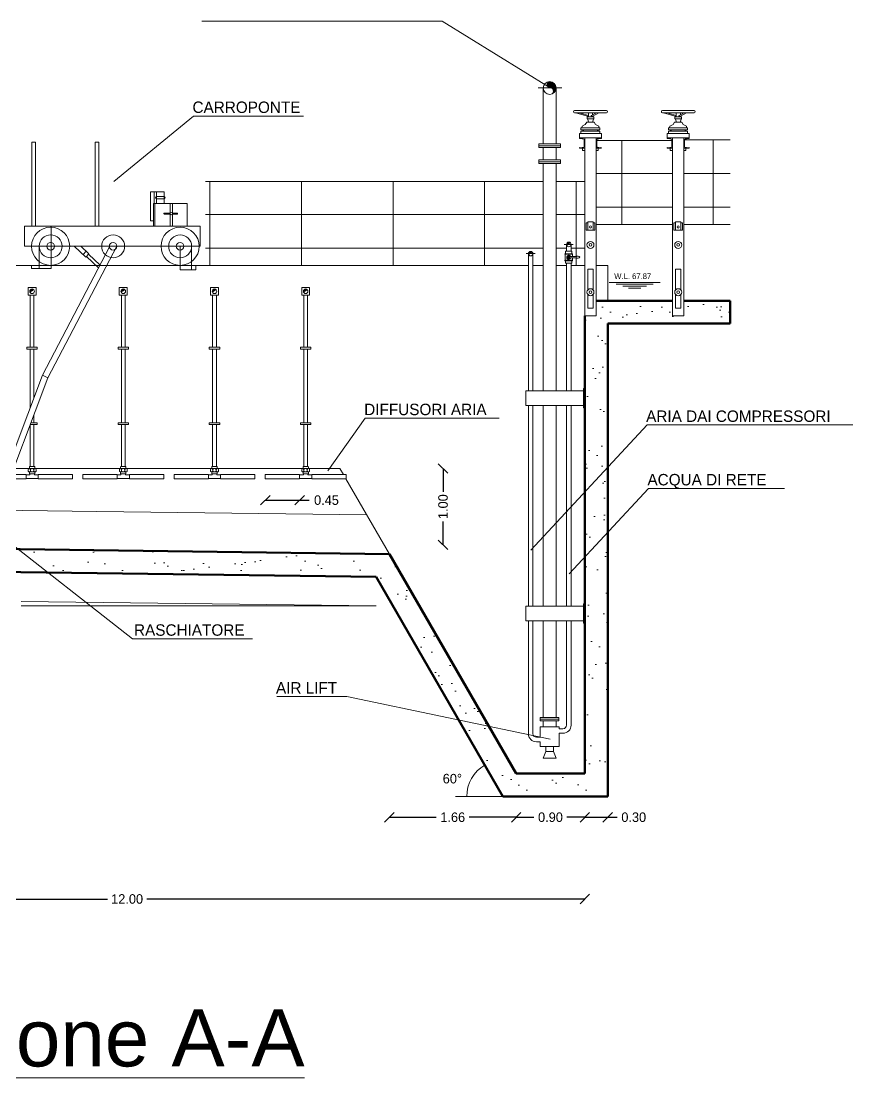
# Model space of a CAD drawing. Extents: x -2884 to -859, y 3232 to 5149.
# Drawn here: x -1321.2 to -1103.1, y 4720.7 to 4997.8 of the extents above; entities that cross this region are included whole.
import ezdxf
from ezdxf.enums import TextEntityAlignment as Align

# ---------------------------------------------------------------- set-up
doc = ezdxf.new("R2010")
doc.units = 0
doc.header["$MEASUREMENT"] = 0
doc.linetypes.add('DGN Style 2', pattern=[442.02713, 265.216278, -176.810852])
doc.layers.get('0').update_dxf_attribs({"linetype": 'CONTINUOUS', "lineweight": 15})
doc.layers.get('DEFPOINTS').update_dxf_attribs({"linetype": 'CONTINUOUS', "lineweight": 15})
for name, color, linetype, lineweight in [('Carroponte', 7, 'CONTINUOUS', 15), ('Muratura', 7, 'CONTINUOUS', 15), ('Paratoie', 7, 'CONTINUOUS', 15), ('Quote e scritte', 252, 'CONTINUOUS', 15), ('Ringhiera in primo piano', 96, 'CONTINUOUS', 15), ('Tubazioni', 130, 'CONTINUOUS', 15), ('Tubazioni nascoste', 4, 'DGN Style 2', 15)]:
    doc.layers.add(name, color=color, linetype=linetype, lineweight=lineweight)
doc.layers.add('Level 1', color=7, linetype='CONTINUOUS')
doc.styles.add('Style-ENGINEERING', font='ENGINEERING.shx')
doc.dimstyles.new('SASA$0', dxfattribs={"dimtxt": 0.1, "dimasz": 0.1, "dimexe": 0.18, "dimexo": 0.0625, "dimgap": 0.1, "dimtad": 0, "dimzin": 0, "dimdsep": 46, "dimtxsty": 'Standard', "dimblk1": 'OBLIQUE', "dimblk2": 'OBLIQUE', "dimsah": 1, "dimcen": 0.09, "dimse1": 1, "dimse2": 1, "dimadec": 0, "dimazin": 0, "dimtfac": 1, "dimtdec": 4, "dimtofl": 0, "dimtmove": 0, "dimatfit": 3, "dimldrblk": 'OBLIQUE', "dimfxl": 1, "dimtolj": 1, "dimtzin": 0, "dimarcsym": 0})

# ---------------------------------------------------------------- blocks, each defined once
blk = doc.blocks.new('O1_1')
at = {"layer": 'Level 1', "linetype": 'Continuous', "lineweight": 0, "extrusion": (0, 0, -1)}
blk.add_hatch(color=7, dxfattribs=at).paths.add_polyline_path([(0, -5, 1), (0, 0, -1), (0, 5, -1)])
at = {"layer": 'Level 1', "color": 7, "linetype": 'Continuous', "lineweight": 0}
blk.add_arc((0, 0), 5, 90, 270, dxfattribs=at)
blk = doc.blocks.new('_OBLIQUE')
at = {"color": 0, "linetype": 'ByBlock'}
blk.add_line((-0.5, -0.5), (0.5, 0.5), dxfattribs=at)
blk = doc.blocks.new('*D46')
at = {"layer": 'DEFPOINTS', "color": 0, "linetype": 'Continuous', "transparency": 16777216}
for p in [(-1413.38, 4880.47), (-1413.38, 4860.47), (-1210.54, 4860.47)]:
    blk.add_point(p, dxfattribs=at)
at = {"layer": 'Quote e scritte', "color": 0, "linetype": 'Continuous', "lineweight": -2, "transparency": 16777216}
for p, q in [((-1210.54, 4880.47), (-1210.54, 4874.38)), ((-1210.54, 4860.47), (-1210.54, 4866.55))]:
    blk.add_line(p, q, dxfattribs=at)
at = {"layer": 'Quote e scritte', "color": 0, "linetype": 'Continuous', "lineweight": -2, "transparency": 16777216, "xscale": 2.5, "yscale": 2.5, "zscale": 2.5}
for p, rotation in [((-1210.54, 4880.47), 90), ((-1210.54, 4860.47), 270)]:
    blk.add_blockref('_OBLIQUE', p, dxfattribs=dict(at, rotation=rotation))
at = {"layer": 'Quote e scritte', "color": 0, "linetype": 'Continuous', "transparency": 16777216, "insert": (-1210.54, 4870.47), "char_height": 2.5, "attachment_point": 5, "rotation": 90}
blk.add_mtext('\\A1;1.00', dxfattribs=at)
blk = doc.blocks.new('*D48')
at = {"layer": 'DEFPOINTS', "color": 0, "linetype": 'Continuous', "transparency": 16777216}
for p in [(-1191.38, 4794.49), (-1173.38, 4794.49), (-1191.38, 4789.03)]:
    blk.add_point(p, dxfattribs=at)
at = {"layer": 'Quote e scritte', "color": 0, "linetype": 'Continuous', "lineweight": -2, "transparency": 16777216}
for p, q in [((-1191.38, 4789.03), (-1186.72, 4789.03)), ((-1173.38, 4789.03), (-1178.05, 4789.03))]:
    blk.add_line(p, q, dxfattribs=at)
at = {"layer": 'Quote e scritte', "color": 0, "linetype": 'Continuous', "lineweight": -2, "transparency": 16777216, "xscale": 2.5, "yscale": 2.5, "zscale": 2.5, "rotation": 180}
blk.add_blockref('_OBLIQUE', (-1191.38, 4789.03), dxfattribs=at)
at = {"layer": 'Quote e scritte', "color": 0, "linetype": 'Continuous', "lineweight": -2, "transparency": 16777216, "xscale": 2.5, "yscale": 2.5, "zscale": 2.5}
blk.add_blockref('_OBLIQUE', (-1173.38, 4789.03), dxfattribs=at)
at = {"layer": 'Quote e scritte', "color": 0, "linetype": 'Continuous', "transparency": 16777216, "insert": (-1182.38, 4789.03), "char_height": 2.5, "attachment_point": 5}
blk.add_mtext('\\A1;0.90', dxfattribs=at)
blk = doc.blocks.new('*D49')
at = {"layer": 'DEFPOINTS', "color": 0, "linetype": 'Continuous', "transparency": 16777216}
for p in [(-1224.63, 4858.05), (-1191.38, 4794.49), (-1224.63, 4789.03)]:
    blk.add_point(p, dxfattribs=at)
at = {"layer": 'Quote e scritte', "color": 0, "linetype": 'Continuous', "lineweight": -2, "transparency": 16777216}
for p, q in [((-1224.63, 4789.03), (-1212.34, 4789.03)), ((-1191.38, 4789.03), (-1203.67, 4789.03))]:
    blk.add_line(p, q, dxfattribs=at)
at = {"layer": 'Quote e scritte', "color": 0, "linetype": 'Continuous', "lineweight": -2, "transparency": 16777216, "xscale": 2.5, "yscale": 2.5, "zscale": 2.5, "rotation": 180}
blk.add_blockref('_OBLIQUE', (-1224.63, 4789.03), dxfattribs=at)
at = {"layer": 'Quote e scritte', "color": 0, "linetype": 'Continuous', "lineweight": -2, "transparency": 16777216, "xscale": 2.5, "yscale": 2.5, "zscale": 2.5}
blk.add_blockref('_OBLIQUE', (-1191.38, 4789.03), dxfattribs=at)
at = {"layer": 'Quote e scritte', "color": 0, "linetype": 'Continuous', "transparency": 16777216, "insert": (-1208.01, 4789.03), "char_height": 2.5, "attachment_point": 5}
blk.add_mtext('\\A1;1.66', dxfattribs=at)
blk = doc.blocks.new('*D50')
at = {"layer": 'DEFPOINTS', "color": 0, "linetype": 'Continuous', "transparency": 16777216}
for p in [(-1413.38, 4860.47), (-1173.38, 4800.47), (-1413.38, 4767.59)]:
    blk.add_point(p, dxfattribs=at)
at = {"layer": 'Quote e scritte', "color": 0, "linetype": 'Continuous', "lineweight": -2, "transparency": 16777216}
for p, q in [((-1413.38, 4767.59), (-1298.55, 4767.59)), ((-1173.38, 4767.59), (-1288.22, 4767.59))]:
    blk.add_line(p, q, dxfattribs=at)
at = {"layer": 'Quote e scritte', "color": 0, "linetype": 'Continuous', "lineweight": -2, "transparency": 16777216, "xscale": 2.5, "yscale": 2.5, "zscale": 2.5, "rotation": 180}
blk.add_blockref('_OBLIQUE', (-1413.38, 4767.59), dxfattribs=at)
at = {"layer": 'Quote e scritte', "color": 0, "linetype": 'Continuous', "lineweight": -2, "transparency": 16777216, "xscale": 2.5, "yscale": 2.5, "zscale": 2.5}
blk.add_blockref('_OBLIQUE', (-1173.38, 4767.59), dxfattribs=at)
at = {"layer": 'Quote e scritte', "color": 0, "linetype": 'Continuous', "transparency": 16777216, "insert": (-1293.38, 4767.59), "char_height": 2.5, "attachment_point": 5}
blk.add_mtext('\\A1;12.00', dxfattribs=at)
blk = doc.blocks.new('*D99')
at = {"layer": 'DEFPOINTS', "color": 0, "linetype": 'Continuous', "transparency": 16777216}
for p in [(-1173.38, 4800.47), (-1167.38, 4794.47), (-1167.38, 4789.03)]:
    blk.add_point(p, dxfattribs=at)
at = {"layer": 'Quote e scritte', "color": 0, "linetype": 'Continuous', "lineweight": -2, "transparency": 16777216}
for p, q in [((-1173.38, 4789.03), (-1167.38, 4789.03)), ((-1167.38, 4789.03), (-1164.88, 4789.03))]:
    blk.add_line(p, q, dxfattribs=at)
at = {"layer": 'Quote e scritte', "color": 0, "linetype": 'Continuous', "lineweight": -2, "transparency": 16777216, "xscale": 2.5, "yscale": 2.5, "zscale": 2.5, "rotation": 180}
blk.add_blockref('_OBLIQUE', (-1173.38, 4789.03), dxfattribs=at)
at = {"layer": 'Quote e scritte', "color": 0, "linetype": 'Continuous', "lineweight": -2, "transparency": 16777216, "xscale": 2.5, "yscale": 2.5, "zscale": 2.5}
blk.add_blockref('_OBLIQUE', (-1167.38, 4789.03), dxfattribs=at)
at = {"layer": 'Quote e scritte', "color": 0, "linetype": 'Continuous', "transparency": 16777216, "insert": (-1160.55, 4789.03), "char_height": 2.5, "attachment_point": 5}
blk.add_mtext('\\A1;0.30', dxfattribs=at)
blk = doc.blocks.new('*D100')
at = {"layer": 'DEFPOINTS', "color": 0, "linetype": 'Continuous', "transparency": 16777216}
for p in [(-1257.15, 4877.73), (-1248.15, 4877.73), (-1248.15, 4872.17)]:
    blk.add_point(p, dxfattribs=at)
at = {"layer": 'Quote e scritte', "color": 0, "linetype": 'Continuous', "lineweight": -2, "transparency": 16777216}
for p, q in [((-1257.15, 4872.17), (-1248.15, 4872.17)), ((-1248.15, 4872.17), (-1245.65, 4872.17))]:
    blk.add_line(p, q, dxfattribs=at)
at = {"layer": 'Quote e scritte', "color": 0, "linetype": 'Continuous', "lineweight": -2, "transparency": 16777216, "xscale": 2.5, "yscale": 2.5, "zscale": 2.5, "rotation": 180}
blk.add_blockref('_OBLIQUE', (-1257.15, 4872.17), dxfattribs=at)
at = {"layer": 'Quote e scritte', "color": 0, "linetype": 'Continuous', "lineweight": -2, "transparency": 16777216, "xscale": 2.5, "yscale": 2.5, "zscale": 2.5}
blk.add_blockref('_OBLIQUE', (-1248.15, 4872.17), dxfattribs=at)
at = {"layer": 'Quote e scritte', "color": 0, "linetype": 'Continuous', "transparency": 16777216, "insert": (-1241.11, 4872.17), "char_height": 2.5, "attachment_point": 5}
blk.add_mtext('\\A1;0.45', dxfattribs=at)

msp = doc.modelspace()

# ---------------------------------------------------------------- hatches: boundary and pattern name
at = {"layer": 'Muratura', "linetype": 'Continuous'}
h = msp.add_hatch(dxfattribs=at)
h.set_pattern_fill('AR-SAND', color=256, scale=5)
h.set_pattern_definition([(37.5, (38156.726, -60664.235), (-0.3149668, 9.63411885), [0, -7.6, 0, -8.5, 0, -8.125]), (7.5, (38156.726, -60664.235), (8.8488835, 14.1107303), [0, -4.1, 0, -6.85, 0, -2.625]), (327.5, (38150.576, -60664.235), (15.5707093, 0.0282953), [0, -2.5, 0, -9, 0, -11.75]), (317.5, (38150.576, -60664.235), (15.030633, 4.3883778), [0, -1.25, 0, -5.9, 0, -6.75])])
h.paths.add_polyline_path([(-1413.383, 4918.468), (-1416.383, 4918.468), (-1416.383, 4915.468), (-1419.383, 4915.468), (-1419.383, 4870.468), (-1429.383, 4860.468), (-1436.313, 4860.468), (-1436.313, 4854.54), (-1419.383, 4854.54), (-1373.383, 4853.951), (-1373.383, 4859.956), (-1413.383, 4860.468)])
h.paths.add_polyline_path([(-1296.687, 4858.974), (-1373.383, 4859.956), (-1373.383, 4853.951), (-1288.887, 4852.87)])
h.paths.add_polyline_path([(-1224.628, 4858.051), (-1296.687, 4858.974), (-1288.887, 4852.87), (-1228.117, 4852.093), (-1205.602, 4813.096), (-1197.498, 4811.059)])
h.paths.add_polyline_path([(-1197.498, 4811.059), (-1205.602, 4813.096), (-1194.847, 4794.468), (-1167.383, 4794.468), (-1167.383, 4860.468), (-1167.383, 4863.751), (-1173.383, 4857.283), (-1173.383, 4800.468), (-1191.383, 4800.468)])
h.paths.add_polyline_path([(-1167.383, 4918.468), (-1135.228, 4918.468), (-1135.228, 4924.468), (-1147.383, 4924.468), (-1147.383, 4920.468), (-1150.383, 4920.468), (-1150.383, 4920.823), (-1150.383, 4923.601), (-1150.383, 4924.468), (-1170.383, 4924.468), (-1170.383, 4920.468), (-1173.383, 4920.468), (-1173.383, 4874.294), (-1167.383, 4880.762)])
h.paths.add_polyline_path([(-1167.383, 4880.762), (-1173.383, 4874.294), (-1173.383, 4860.468), (-1173.383, 4857.283), (-1167.383, 4863.751)])

# ---------------------------------------------------------------- linework, layer by layer
at = {"layer": 'Carroponte', "linetype": 'Continuous'}
for p, q in [((-1318.379, 4944.01), (-1318.379, 4966.01)), ((-1317.379, 4966.01), (-1318.379, 4966.01)), ((-1317.379, 4944.01), (-1317.379, 4966.01)), ((-1300.753, 4966.01), (-1301.753, 4966.01)), ((-1301.753, 4944.01), (-1301.753, 4966.01)), ((-1300.753, 4944.01), (-1300.753, 4966.01)), ((-1287.234, 4945.408), (-1287.234, 4953.058)), ((-1287.234, 4953.058), (-1283.685, 4953.058)), ((-1286.276, 4953.058), (-1286.276, 4949.967)), ((-1285.676, 4953.058), (-1285.676, 4949.967)), ((-1283.685, 4951.807), (-1285.676, 4951.807)), ((-1283.685, 4953.058), (-1283.685, 4949.967)), ((-1277.613, 4949.967), (-1286.479, 4949.967)), ((-1286.479, 4949.967), (-1286.479, 4944.01)), ((-1286.079, 4949.967), (-1286.079, 4944.01)), ((-1283.685, 4951.207), (-1285.676, 4951.207)), ((-1282.102, 4948.541), (-1282.102, 4949.967)), ((-1281.488, 4949.967), (-1281.488, 4944.01)), ((-1277.613, 4948.541), (-1277.613, 4949.967)), ((-1282.085, 4947.424), (-1283.63, 4947.424)), ((-1282.082, 4947.204), (-1283.63, 4947.204)), ((-1282.102, 4944.01), (-1282.102, 4948.541)), ((-1280.264, 4947.204), (-1281.506, 4947.204)), ((-1280.264, 4947.424), (-1281.503, 4947.424)), ((-1277.613, 4944.01), (-1277.613, 4948.541)), ((-1320.268, 4944.01), (-1320.268, 4938.74)), ((-1320.268, 4944.01), (-1276.455, 4944.01)), ((-1313.329, 4944.01), (-1313.329, 4932.951)), ((-1286.479, 4945.408), (-1287.234, 4945.408)), ((-1276.455, 4944.01), (-1274.268, 4944.01)), ((-1274.268, 4944.01), (-1274.268, 4938.74)), ((-1320.268, 4938.74), (-1274.268, 4938.74)), ((-1316.429, 4938.74), (-1316.429, 4932.951)), ((-1304.215, 4935.903), (-1307.234, 4938.74)), ((-1303.393, 4936.777), (-1305.482, 4938.74)), ((-1279.477, 4938.74), (-1279.477, 4932.523)), ((-1276.477, 4938.74), (-1276.477, 4932.523)), ((-1304.944, 4936.587), (-1304.122, 4937.462)), ((-1304.215, 4935.903), (-1303.393, 4936.777)), ((-1300.852, 4933.079), (-1304.047, 4936.081)), ((-1300.467, 4933.814), (-1303.499, 4936.664)), ((-1318.421, 4932.951), (-1318.421, 4933.741)), ((-1313.329, 4932.951), (-1318.421, 4932.951)), ((-1279.477, 4932.523), (-1275.342, 4932.523)), ((-1275.342, 4932.523), (-1275.342, 4933.74))]:
    msp.add_line(p, q, dxfattribs=at)
at = {"layer": 'Carroponte'}
for p, q in [((-1297.889, 4938.74), (-1315.592, 4904.924)), ((-1296.115, 4938.74), (-1314.152, 4904.224)), ((-1331.318, 4863.528), (-1315.592, 4904.924)), ((-1314.152, 4904.224), (-1315.592, 4904.924)), ((-1330.2, 4861.789), (-1314.152, 4904.224))]:
    msp.add_line(p, q, dxfattribs=at)
at = {"layer": 'Carroponte', "linetype": 'Continuous'}
for centre, radius in [((-1281.794, 4947.318), 0.309), ((-1313.429, 4938.74), 5), ((-1279.477, 4938.74), 5), ((-1313.429, 4938.74), 3), ((-1297.042, 4938.74), 3), ((-1279.477, 4938.74), 3), ((-1313.429, 4938.74), 1), ((-1297.042, 4938.74), 1), ((-1279.477, 4938.74), 1)]:
    msp.add_circle(centre, radius, dxfattribs=at)
for centre, radius, start, end in [((-1285.63, 4951.507), 0.304, 98.84628, 261.15372), ((-1283.685, 4951.507), 0.3, 270, 90), ((-1283.626, 4947.314), 0.11, 92.36331, 279.05038), ((-1280.264, 4947.314), 0.11, 270, 90)]:
    msp.add_arc(centre, radius, start, end, dxfattribs=at)
at = {"layer": 'Level 1', "color": 7, "linetype": 'Continuous', "lineweight": 0, "extrusion": (0, 0, -1)}
for p, q in [((-1319.327, 4880.256), (-1319.327, 4879.785)), ((-1319.109, 4880.45), (-1317.442, 4880.45)), ((-1318.295, 4879.591), (-1319.109, 4879.591)), ((-1318.998, 4880.45), (-1318.999, 4880.885)), ((-1318.998, 4879.591), (-1318.999, 4879.156)), ((-1318.753, 4880.256), (-1318.961, 4880.45)), ((-1318.753, 4879.785), (-1318.943, 4879.591)), ((-1317.658, 4880.956), (-1318.931, 4880.956)), ((-1318.753, 4880.256), (-1318.573, 4880.45)), ((-1318.753, 4880.256), (-1318.753, 4879.785)), ((-1318.753, 4879.785), (-1318.523, 4879.591)), ((-1317.442, 4879.591), (-1318.295, 4879.591)), ((-1317.881, 4880.256), (-1318.089, 4880.45)), ((-1317.881, 4879.785), (-1318.071, 4879.591)), ((-1317.881, 4880.256), (-1317.701, 4880.45)), ((-1317.881, 4880.256), (-1317.881, 4879.785)), ((-1317.881, 4879.785), (-1317.652, 4879.591)), ((-1317.591, 4880.45), (-1317.591, 4880.884)), ((-1317.591, 4879.591), (-1317.591, 4879.157)), ((-1317.263, 4880.256), (-1317.263, 4879.785)), ((-1295.414, 4880.256), (-1295.414, 4879.785)), ((-1295.196, 4880.45), (-1293.53, 4880.45)), ((-1294.382, 4879.591), (-1295.196, 4879.591)), ((-1295.086, 4880.45), (-1295.086, 4880.885)), ((-1295.086, 4879.591), (-1295.086, 4879.156)), ((-1294.84, 4880.256), (-1295.048, 4880.45)), ((-1294.84, 4879.785), (-1295.03, 4879.591)), ((-1293.745, 4880.956), (-1295.018, 4880.956)), ((-1294.84, 4880.256), (-1294.66, 4880.45)), ((-1294.84, 4880.256), (-1294.84, 4879.785)), ((-1294.84, 4879.785), (-1294.611, 4879.591)), ((-1293.53, 4879.591), (-1294.382, 4879.591)), ((-1293.968, 4880.256), (-1294.176, 4880.45)), ((-1293.968, 4879.785), (-1294.158, 4879.591)), ((-1293.968, 4880.256), (-1293.789, 4880.45)), ((-1293.968, 4880.256), (-1293.968, 4879.785)), ((-1293.968, 4879.785), (-1293.739, 4879.591)), ((-1293.678, 4880.45), (-1293.678, 4880.884)), ((-1293.678, 4879.591), (-1293.678, 4879.157)), ((-1293.35, 4880.256), (-1293.35, 4879.785)), ((-1271.501, 4880.256), (-1271.501, 4879.785)), ((-1271.284, 4880.45), (-1269.617, 4880.45)), ((-1270.469, 4879.591), (-1271.284, 4879.591)), ((-1271.173, 4880.45), (-1271.173, 4880.885)), ((-1271.173, 4879.591), (-1271.173, 4879.156)), ((-1270.927, 4880.256), (-1271.135, 4880.45)), ((-1270.927, 4879.785), (-1271.117, 4879.591)), ((-1269.833, 4880.956), (-1271.106, 4880.956)), ((-1270.927, 4880.256), (-1270.747, 4880.45)), ((-1270.927, 4880.256), (-1270.927, 4879.785)), ((-1270.927, 4879.785), (-1270.698, 4879.591)), ((-1269.617, 4879.591), (-1270.469, 4879.591)), ((-1270.056, 4880.256), (-1270.264, 4880.45)), ((-1270.056, 4879.785), (-1270.246, 4879.591)), ((-1270.056, 4880.256), (-1269.876, 4880.45)), ((-1270.056, 4880.256), (-1270.056, 4879.785)), ((-1270.056, 4879.785), (-1269.826, 4879.591)), ((-1269.765, 4880.45), (-1269.765, 4880.884)), ((-1269.765, 4879.591), (-1269.765, 4879.157)), ((-1269.437, 4880.256), (-1269.437, 4879.785)), ((-1247.588, 4880.256), (-1247.588, 4879.785)), ((-1247.371, 4880.45), (-1245.704, 4880.45)), ((-1246.557, 4879.591), (-1247.371, 4879.591)), ((-1247.26, 4880.45), (-1247.26, 4880.885)), ((-1247.26, 4879.591), (-1247.26, 4879.156)), ((-1247.014, 4880.256), (-1247.222, 4880.45)), ((-1247.014, 4879.785), (-1247.204, 4879.591)), ((-1245.92, 4880.956), (-1247.193, 4880.956)), ((-1247.014, 4880.256), (-1246.835, 4880.45)), ((-1247.014, 4880.256), (-1247.014, 4879.785)), ((-1247.014, 4879.785), (-1246.785, 4879.591)), ((-1245.704, 4879.591), (-1246.557, 4879.591)), ((-1246.143, 4880.256), (-1246.351, 4880.45)), ((-1246.143, 4879.785), (-1246.333, 4879.591)), ((-1246.143, 4880.256), (-1245.963, 4880.45)), ((-1246.143, 4880.256), (-1246.143, 4879.785)), ((-1246.143, 4879.785), (-1245.914, 4879.591)), ((-1245.852, 4880.45), (-1245.853, 4880.884)), ((-1245.852, 4879.591), (-1245.853, 4879.157)), ((-1245.524, 4880.256), (-1245.524, 4879.785)), ((-1317.658, 4879.084), (-1318.931, 4879.084)), ((-1293.745, 4879.084), (-1295.018, 4879.084)), ((-1269.833, 4879.084), (-1271.106, 4879.084)), ((-1245.92, 4879.084), (-1247.193, 4879.084))]:
    msp.add_line(p, q, dxfattribs=at)
for centre, major_axis, ratio, start_param, end_param in [((-1319.109, 4880.256), (-0.218, 0), 0.8913671, 0, 1.5707963), ((-1318.931, 4880.884), (0, 0.0727), 0.9265884, -1.5528284, 0), ((-1295.196, 4880.256), (-0.218, 0), 0.8913671, 0, 1.5707963), ((-1295.018, 4880.884), (0, 0.0727), 0.9265884, -1.5528284, 0), ((-1271.284, 4880.256), (-0.218, 0), 0.8913671, 0, 1.5707963), ((-1271.106, 4880.884), (0, 0.0727), 0.9265884, -1.5528284, 0), ((-1247.371, 4880.256), (-0.218, 0), 0.8913671, 0, 1.5707963), ((-1247.193, 4880.884), (0, 0.0727), 0.9265884, -1.5528284, 0), ((-1317.658, 4879.157), (0, -0.0727), 0.9265884, -1.5704107, 0), ((-1293.745, 4879.157), (0, -0.0727), 0.9265884, -1.5704107, 0), ((-1269.833, 4879.157), (0, -0.0727), 0.9265884, -1.5704107, 0), ((-1245.92, 4879.157), (0, -0.0727), 0.9265884, -1.5704107, 0)]:
    msp.add_ellipse(centre, major_axis=major_axis, ratio=ratio, start_param=start_param, end_param=end_param, dxfattribs=at)
at = {"layer": 'Level 1', "color": 7, "linetype": 'Continuous', "lineweight": 0}
for centre, major_axis, ratio, start_param, end_param in [((-1319.109, 4879.785), (-0.218, 0), 0.8913671, 0, 1.5707963), ((-1317.658, 4880.884), (0, 0.0727), 0.9265884, -1.5704107, 0), ((-1317.442, 4880.256), (0, 0.194), 0.9265884, -1.5707963, 0), ((-1317.442, 4879.785), (0, -0.194), 0.9265884, 0, 1.5707963), ((-1295.196, 4879.785), (-0.218, 0), 0.8913671, 0, 1.5707963), ((-1293.745, 4880.884), (0, 0.0727), 0.9265884, -1.5704107, 0), ((-1293.53, 4880.256), (0, 0.194), 0.9265884, -1.5707963, 0), ((-1293.53, 4879.785), (0, -0.194), 0.9265884, 0, 1.5707963), ((-1271.284, 4879.785), (-0.218, 0), 0.8913671, 0, 1.5707963), ((-1269.833, 4880.884), (0, 0.0727), 0.9265884, -1.5704107, 0), ((-1269.617, 4880.256), (0, 0.194), 0.9265884, -1.5707963, 0), ((-1269.617, 4879.785), (0, -0.194), 0.9265884, 0, 1.5707963), ((-1247.371, 4879.785), (-0.218, 0), 0.8913671, 0, 1.5707963), ((-1245.92, 4880.884), (0, 0.0727), 0.9265884, -1.5704107, 0), ((-1245.704, 4880.256), (0, 0.194), 0.9265884, -1.5707963, 0), ((-1245.704, 4879.785), (0, -0.194), 0.9265884, 0, 1.5707963), ((-1318.931, 4879.157), (0, -0.0727), 0.9265884, -1.5528294, 0), ((-1295.018, 4879.157), (0, -0.0727), 0.9265884, -1.5528294, 0), ((-1271.106, 4879.157), (0, -0.0727), 0.9265884, -1.5528294, 0), ((-1247.193, 4879.157), (0, -0.0727), 0.9265884, -1.5528294, 0)]:
    msp.add_ellipse(centre, major_axis=major_axis, ratio=ratio, start_param=start_param, end_param=end_param, dxfattribs=at)
at = {"layer": 'Muratura', "linetype": 'Continuous'}
for p, q in [((-1170.383, 4944.468), (-1150.383, 4944.468)), ((-1147.383, 4944.468), (-1135.228, 4944.468)), ((-1416.383, 4933.74), (-1188.179, 4933.74)), ((-1186.979, 4933.74), (-1184.259, 4933.74)), ((-1180.899, 4933.74), (-1178.179, 4933.74)), ((-1176.979, 4933.74), (-1173.383, 4933.74)), ((-1170.383, 4933.74), (-1167.383, 4933.74)), ((-1167.383, 4933.74), (-1167.383, 4924.468)), ((-1170.383, 4920.468), (-1170.383, 4924.468)), ((-1170.383, 4924.468), (-1170.383, 4920.468)), ((-1150.383, 4924.468), (-1150.383, 4920.468)), ((-1147.383, 4924.468), (-1147.383, 4920.468)), ((-1170.383, 4920.468), (-1173.383, 4920.468)), ((-1173.717, 4900.824), (-1188.816, 4900.824)), ((-1188.816, 4900.824), (-1188.816, 4897.027)), ((-1173.383, 4901.485), (-1173.717, 4901.485)), ((-1173.717, 4901.485), (-1173.717, 4896.366)), ((-1173.717, 4897.027), (-1188.816, 4897.027)), ((-1173.717, 4896.366), (-1173.383, 4896.366)), ((-1323.136, 4880.468), (-1318.998, 4880.468)), ((-1317.591, 4880.468), (-1295.086, 4880.468)), ((-1293.678, 4880.468), (-1271.173, 4880.468)), ((-1269.765, 4880.468), (-1247.26, 4880.468)), ((-1245.852, 4880.468), (-1244.665, 4880.468)), ((-1244.665, 4880.468), (-1237.571, 4880.468)), ((-1236.685, 4878.934), (-1237.571, 4880.468)), ((-1224.628, 4858.051), (-1235.992, 4877.734)), ((-1327.273, 4869.528), (-1301.331, 4869.196)), ((-1301.331, 4869.196), (-1230.539, 4868.289)), ((-1173.717, 4844.359), (-1188.816, 4844.359)), ((-1188.816, 4844.359), (-1188.816, 4840.561)), ((-1173.383, 4845.02), (-1173.717, 4845.02)), ((-1173.717, 4845.02), (-1173.717, 4839.9)), ((-1173.717, 4840.561), (-1188.816, 4840.561)), ((-1173.717, 4839.9), (-1173.383, 4839.9))]:
    msp.add_line(p, q, dxfattribs=at)
at = {"layer": 'Muratura', "linetype": 'Continuous', "lineweight": 50}
for p, q in [((-1170.383, 4924.468), (-1150.383, 4924.468)), ((-1147.383, 4924.468), (-1135.228, 4924.468)), ((-1135.228, 4924.468), (-1135.228, 4918.468)), ((-1173.383, 4920.468), (-1173.383, 4860.468)), ((-1167.383, 4918.468), (-1167.383, 4860.468)), ((-1167.383, 4918.468), (-1135.228, 4918.468)), ((-1413.383, 4860.468), (-1224.628, 4858.051)), ((-1173.383, 4860.468), (-1173.383, 4800.468)), ((-1167.383, 4860.468), (-1167.383, 4794.468)), ((-1191.383, 4800.468), (-1224.628, 4858.051)), ((-1419.383, 4854.54), (-1228.117, 4852.093)), ((-1194.847, 4794.468), (-1228.117, 4852.093)), ((-1173.383, 4800.468), (-1191.383, 4800.468)), ((-1167.383, 4794.468), (-1194.847, 4794.468))]:
    msp.add_line(p, q, dxfattribs=at)
at = {"layer": 'Paratoie'}
for p, q in [((-1175.739, 4973.765), (-1172.434, 4972.765)), ((-1174.878, 4973.765), (-1172.434, 4973.07)), ((-1172.434, 4973.765), (-1172.434, 4972.682)), ((-1171.628, 4973.043), (-1170.295, 4973.765)), ((-1171.489, 4972.793), (-1169.712, 4973.765)), ((-1171.323, 4973.765), (-1171.323, 4973.209)), ((-1152.739, 4973.765), (-1149.434, 4972.765)), ((-1151.878, 4973.765), (-1149.434, 4973.07)), ((-1149.434, 4973.765), (-1149.434, 4972.682)), ((-1148.628, 4973.043), (-1147.295, 4973.765)), ((-1148.489, 4972.793), (-1146.712, 4973.765)), ((-1148.323, 4973.765), (-1148.323, 4973.209)), ((-1173.244, 4970.709), (-1172.883, 4971.32)), ((-1170.938, 4971.32), (-1172.883, 4971.32)), ((-1171.017, 4972.682), (-1172.739, 4972.682)), ((-1172.739, 4972.682), (-1172.739, 4972.126)), ((-1172.739, 4972.126), (-1172.628, 4972.043)), ((-1171.017, 4972.126), (-1172.739, 4972.126)), ((-1172.628, 4972.043), (-1172.378, 4971.32)), ((-1171.378, 4971.32), (-1172.378, 4971.32)), ((-1171.128, 4972.043), (-1171.378, 4971.32)), ((-1171.323, 4972.876), (-1171.323, 4972.682)), ((-1171.017, 4972.126), (-1171.128, 4972.043)), ((-1171.017, 4972.682), (-1171.017, 4972.404)), ((-1171.017, 4972.682), (-1171.017, 4972.126)), ((-1170.577, 4970.709), (-1170.938, 4971.32)), ((-1150.244, 4970.709), (-1149.883, 4971.32)), ((-1147.938, 4971.32), (-1149.883, 4971.32)), ((-1148.017, 4972.682), (-1149.739, 4972.682)), ((-1149.739, 4972.682), (-1149.739, 4972.126)), ((-1149.739, 4972.126), (-1149.628, 4972.043)), ((-1148.017, 4972.126), (-1149.739, 4972.126)), ((-1149.628, 4972.043), (-1149.378, 4971.32)), ((-1148.378, 4971.32), (-1149.378, 4971.32)), ((-1148.128, 4972.043), (-1148.378, 4971.32)), ((-1148.323, 4972.876), (-1148.323, 4972.682)), ((-1148.017, 4972.126), (-1148.128, 4972.043)), ((-1148.017, 4972.682), (-1148.017, 4972.404)), ((-1148.017, 4972.682), (-1148.017, 4972.126)), ((-1147.577, 4970.709), (-1147.938, 4971.32)), ((-1174.799, 4967.201), (-1174.799, 4968.348)), ((-1169.022, 4968.348), (-1174.799, 4968.348)), ((-1174.411, 4969.793), (-1174.411, 4969.293)), ((-1169.411, 4969.793), (-1174.411, 4969.793)), ((-1169.411, 4969.293), (-1174.411, 4969.293)), ((-1169.411, 4968.904), (-1174.411, 4968.904)), ((-1174.411, 4968.348), (-1174.411, 4968.904)), ((-1169.411, 4968.348), (-1174.411, 4968.348)), ((-1174.133, 4969.793), (-1174.049, 4970.265)), ((-1174.049, 4970.265), (-1173.244, 4970.709)), ((-1173.633, 4968.904), (-1173.966, 4969.293)), ((-1170.161, 4968.904), (-1173.633, 4968.904)), ((-1169.744, 4970.265), (-1170.577, 4970.709)), ((-1170.161, 4968.904), (-1169.827, 4969.293)), ((-1169.688, 4969.793), (-1169.744, 4970.265)), ((-1169.411, 4969.793), (-1169.411, 4969.293)), ((-1169.411, 4968.348), (-1169.411, 4968.904)), ((-1169.022, 4967.201), (-1169.022, 4968.348)), ((-1151.799, 4967.201), (-1151.799, 4968.348)), ((-1146.022, 4968.348), (-1151.799, 4968.348)), ((-1151.411, 4969.793), (-1151.411, 4969.293)), ((-1146.411, 4969.793), (-1151.411, 4969.793)), ((-1146.411, 4969.293), (-1151.411, 4969.293)), ((-1146.411, 4968.904), (-1151.411, 4968.904)), ((-1151.411, 4968.348), (-1151.411, 4968.904)), ((-1146.411, 4968.348), (-1151.411, 4968.348)), ((-1151.133, 4969.793), (-1151.049, 4970.265)), ((-1151.049, 4970.265), (-1150.244, 4970.709)), ((-1150.633, 4968.904), (-1150.966, 4969.293)), ((-1147.161, 4968.904), (-1150.633, 4968.904)), ((-1146.744, 4970.265), (-1147.577, 4970.709)), ((-1147.161, 4968.904), (-1146.827, 4969.293)), ((-1146.688, 4969.793), (-1146.744, 4970.265)), ((-1146.411, 4969.793), (-1146.411, 4969.293)), ((-1146.411, 4968.348), (-1146.411, 4968.904)), ((-1146.022, 4967.201), (-1146.022, 4968.348)), ((-1170.411, 4967.201), (-1173.411, 4967.201)), ((-1173.383, 4967.201), (-1173.383, 4923.601)), ((-1147.411, 4967.201), (-1150.411, 4967.201)), ((-1150.383, 4967.201), (-1150.383, 4923.601)), ((-1173.966, 4964.423), (-1173.966, 4963.868)), ((-1173.411, 4963.868), (-1173.966, 4963.868)), ((-1170.411, 4963.868), (-1169.855, 4963.868)), ((-1170.383, 4964.423), (-1170.383, 4920.468)), ((-1169.855, 4964.423), (-1169.855, 4963.868)), ((-1150.966, 4964.423), (-1150.966, 4963.868)), ((-1150.411, 4963.868), (-1150.966, 4963.868)), ((-1147.411, 4963.868), (-1146.855, 4963.868)), ((-1147.383, 4964.423), (-1147.383, 4920.468)), ((-1146.855, 4964.423), (-1146.855, 4963.868)), ((-1173.022, 4944.923), (-1172.577, 4944.923)), ((-1173.022, 4944.923), (-1173.022, 4944.701)), ((-1173.022, 4944.701), (-1173.022, 4942.979)), ((-1172.577, 4945.146), (-1172.577, 4942.979)), ((-1172.577, 4945.146), (-1171.889, 4945.146)), ((-1171.2, 4945.146), (-1171.889, 4945.146)), ((-1171.2, 4945.146), (-1171.2, 4942.979)), ((-1170.756, 4944.923), (-1171.2, 4944.923)), ((-1170.756, 4944.923), (-1170.756, 4944.701)), ((-1170.756, 4944.701), (-1170.756, 4942.979)), ((-1150.022, 4944.923), (-1149.577, 4944.923)), ((-1150.022, 4944.923), (-1150.022, 4944.701)), ((-1150.022, 4944.701), (-1150.022, 4942.979)), ((-1149.577, 4945.146), (-1149.577, 4942.979)), ((-1149.577, 4945.146), (-1148.889, 4945.146)), ((-1148.2, 4945.146), (-1148.889, 4945.146)), ((-1148.2, 4945.146), (-1148.2, 4942.979)), ((-1147.756, 4944.923), (-1148.2, 4944.923)), ((-1147.756, 4944.923), (-1147.756, 4944.701)), ((-1147.756, 4944.701), (-1147.756, 4942.979)), ((-1173.022, 4942.979), (-1171.889, 4942.979)), ((-1171.889, 4942.979), (-1172.799, 4942.979)), ((-1170.756, 4942.979), (-1171.889, 4942.979)), ((-1171.889, 4942.979), (-1170.978, 4942.979)), ((-1150.022, 4942.979), (-1148.889, 4942.979)), ((-1148.889, 4942.979), (-1149.799, 4942.979)), ((-1147.756, 4942.979), (-1148.889, 4942.979)), ((-1148.889, 4942.979), (-1147.978, 4942.979)), ((-1171.188, 4932.757), (-1172.577, 4932.757)), ((-1172.577, 4932.757), (-1172.577, 4931.701)), ((-1171.188, 4931.701), (-1171.188, 4932.757)), ((-1148.188, 4932.757), (-1149.577, 4932.757)), ((-1149.577, 4932.757), (-1149.577, 4931.701)), ((-1148.188, 4931.701), (-1148.188, 4932.757)), ((-1172.577, 4931.701), (-1172.577, 4927.295)), ((-1171.188, 4931.701), (-1171.188, 4927.295)), ((-1149.577, 4931.701), (-1149.577, 4927.295)), ((-1148.188, 4931.701), (-1148.188, 4927.295)), ((-1172.577, 4926.102), (-1172.577, 4923.601)), ((-1171.188, 4926.116), (-1171.188, 4923.601)), ((-1149.577, 4926.102), (-1149.577, 4923.601)), ((-1148.188, 4926.116), (-1148.188, 4923.601)), ((-1173.383, 4923.601), (-1173.383, 4920.823)), ((-1172.577, 4922.545), (-1172.577, 4923.601)), ((-1171.188, 4922.545), (-1172.577, 4922.545)), ((-1171.188, 4923.601), (-1171.188, 4922.545)), ((-1150.383, 4923.601), (-1150.383, 4920.823)), ((-1149.577, 4922.545), (-1149.577, 4923.601)), ((-1148.188, 4922.545), (-1149.577, 4922.545)), ((-1148.188, 4923.601), (-1148.188, 4922.545)), ((-1173.383, 4920.823), (-1173.383, 4920.468)), ((-1173.383, 4920.468), (-1170.383, 4920.468)), ((-1150.383, 4920.823), (-1150.383, 4920.468)), ((-1150.383, 4920.468), (-1147.383, 4920.468))]:
    msp.add_line(p, q, dxfattribs=at)
at = {"layer": 'Paratoie', "flags": 128}
for points in [[(-1167.699, 4974.308, -1), (-1167.699, 4973.752), (-1167.712, 4973.765), (-1176.045, 4973.765), (-1176.032, 4973.752, -1), (-1176.032, 4974.308), (-1176.045, 4974.32), (-1167.712, 4974.32), (-1167.712, 4974.32)], [(-1144.699, 4974.308, -1), (-1144.699, 4973.752), (-1144.712, 4973.765), (-1153.045, 4973.765), (-1153.032, 4973.752, -1), (-1153.032, 4974.308), (-1153.045, 4974.32), (-1144.712, 4974.32), (-1144.712, 4974.32)], [(-1173.577, 4965.812), (-1173.577, 4966.701), (-1173.569, 4966.692, 0.3909716), (-1173.786, 4966.928), (-1173.799, 4966.923), (-1174.105, 4966.951), (-1174.688, 4967.007), (-1174.676, 4966.999, -0.3909716), (-1174.791, 4967.123), (-1174.799, 4967.118), (-1174.799, 4967.201), (-1173.411, 4967.201), (-1173.411, 4964.423), (-1174.799, 4964.423), (-1174.799, 4964.479), (-1174.791, 4964.476, -0.3909716), (-1174.676, 4964.6), (-1174.688, 4964.59), (-1174.105, 4964.646), (-1173.799, 4964.673), (-1173.786, 4964.672, 0.3909716), (-1173.569, 4964.907), (-1173.577, 4964.896)], [(-1170.244, 4965.812), (-1170.244, 4966.701), (-1170.236, 4966.692, -0.3909716), (-1170.018, 4966.928), (-1170.022, 4966.923), (-1169.716, 4966.951), (-1169.133, 4967.007), (-1169.128, 4966.999, 0.3909716), (-1169.013, 4967.123), (-1169.022, 4967.118), (-1169.022, 4967.201), (-1170.411, 4967.201), (-1170.411, 4964.423), (-1169.022, 4964.423), (-1169.022, 4964.479), (-1169.013, 4964.476, 0.3909716), (-1169.128, 4964.6), (-1169.133, 4964.59), (-1169.716, 4964.646), (-1170.022, 4964.673), (-1170.018, 4964.672, -0.3909716), (-1170.236, 4964.907), (-1170.244, 4964.896)], [(-1150.577, 4965.812), (-1150.577, 4966.701), (-1150.569, 4966.692, 0.3909716), (-1150.786, 4966.928), (-1150.799, 4966.923), (-1151.105, 4966.951), (-1151.688, 4967.007), (-1151.676, 4966.999, -0.3909716), (-1151.791, 4967.123), (-1151.799, 4967.118), (-1151.799, 4967.201), (-1150.411, 4967.201), (-1150.411, 4964.423), (-1151.799, 4964.423), (-1151.799, 4964.479), (-1151.791, 4964.476, -0.3909716), (-1151.676, 4964.6), (-1151.688, 4964.59), (-1151.105, 4964.646), (-1150.799, 4964.673), (-1150.786, 4964.672, 0.3909716), (-1150.569, 4964.907), (-1150.577, 4964.896)], [(-1147.244, 4965.812), (-1147.244, 4966.701), (-1147.236, 4966.692, -0.3909716), (-1147.018, 4966.928), (-1147.022, 4966.923), (-1146.716, 4966.951), (-1146.133, 4967.007), (-1146.128, 4966.999, 0.3909716), (-1146.013, 4967.123), (-1146.022, 4967.118), (-1146.022, 4967.201), (-1147.411, 4967.201), (-1147.411, 4964.423), (-1146.022, 4964.423), (-1146.022, 4964.479), (-1146.013, 4964.476, 0.3909716), (-1146.128, 4964.6), (-1146.133, 4964.59), (-1146.716, 4964.646), (-1147.022, 4964.673), (-1147.018, 4964.672, -0.3909716), (-1147.236, 4964.907), (-1147.244, 4964.896)]]:
    msp.add_lwpolyline(points, format="xyb", close=True, dxfattribs=at)
at = {"layer": 'Paratoie'}
for centre, radius in [((-1171.889, 4943.811), 0.278), ((-1148.889, 4943.811), 0.278), ((-1171.889, 4939.101), 0.917), ((-1171.889, 4939.101), 0.347), ((-1148.889, 4939.101), 0.917), ((-1148.889, 4939.101), 0.347), ((-1171.889, 4926.707), 0.917), ((-1171.889, 4926.707), 0.347), ((-1148.889, 4926.707), 0.917), ((-1148.889, 4926.707), 0.347)]:
    msp.add_circle(centre, radius, dxfattribs=at)
at = {"layer": 'Paratoie', "extrusion": (0, 0, -1)}
for centre in [(1171.555, 4972.914), (1148.555, 4972.914)]:
    msp.add_arc(centre, 0.139, 241.53924, 61.53924, dxfattribs=at)
at = {"layer": 'Quote e scritte', "linetype": 'Continuous'}
for p, q in [((-1273.787, 4997.775), (-1210.746, 4997.775)), ((-1210.746, 4997.775), (-1182.496, 4980.255)), ((-1276.004, 4972.896), (-1296.891, 4955.709)), ((-1276.004, 4972.896), (-1247.117, 4972.896)), ((-1230.984, 4893.663), (-1240.766, 4879.86)), ((-1230.984, 4893.663), (-1195.814, 4893.663)), ((-1157.059, 4891.891), (-1187.551, 4859.019)), ((-1157.059, 4891.891), (-1103.097, 4891.891)), ((-1156.719, 4875.247), (-1177.465, 4852.883)), ((-1156.719, 4875.247), (-1121.029, 4875.247)), ((-1291.982, 4835.82), (-1329.052, 4864.826)), ((-1321.167, 4845.638), (-1228.117, 4844.448)), ((-1228.117, 4844.448), (-1321.167, 4844.448)), ((-1291.982, 4835.82), (-1260.509, 4835.82)), ((-1254.119, 4820.67), (-1235.74, 4820.67)), ((-1235.74, 4820.67), (-1182.453, 4809.473)), ((-1194.847, 4794.468), (-1207.242, 4794.468))]:
    msp.add_line(p, q, dxfattribs=at)
at = {"layer": 'Quote e scritte'}
for p, q in [((-1160.307, 4929.268), (-1166.975, 4929.268)), ((-1160.307, 4929.268), (-1153.639, 4929.268)), ((-1160.307, 4928.768), (-1165.166, 4928.768)), ((-1160.307, 4928.268), (-1163.413, 4928.268)), ((-1161.907, 4927.768), (-1160.307, 4927.768)), ((-1160.307, 4928.768), (-1155.448, 4928.768)), ((-1160.307, 4928.268), (-1157.201, 4928.268)), ((-1158.707, 4927.768), (-1160.307, 4927.768))]:
    msp.add_line(p, q, dxfattribs=at)
at = {"layer": 'Quote e scritte', "linetype": 'Continuous'}
msp.add_arc((-1194.847, 4794.468), 9.488, 120, 180, dxfattribs=at)
at = {"layer": 'Ringhiera in primo piano'}
for p, q in [((-1170.244, 4966.468), (-1150.383, 4966.468)), ((-1163.703, 4944.468), (-1163.703, 4966.468)), ((-1147.244, 4966.665), (-1135.228, 4966.665)), ((-1139.703, 4944.468), (-1139.703, 4966.468)), ((-1170.383, 4957.82), (-1150.383, 4957.82)), ((-1147.383, 4957.82), (-1135.228, 4957.82)), ((-1272.832, 4955.74), (-1184.259, 4955.74)), ((-1271.656, 4933.74), (-1271.656, 4955.74)), ((-1247.656, 4933.74), (-1247.656, 4955.74)), ((-1223.656, 4933.74), (-1223.656, 4955.74)), ((-1199.656, 4933.74), (-1199.656, 4955.74)), ((-1180.899, 4955.74), (-1173.383, 4955.74)), ((-1175.656, 4936.06), (-1175.656, 4955.74)), ((-1170.383, 4948.976), (-1150.383, 4948.976)), ((-1147.383, 4948.976), (-1135.228, 4948.976)), ((-1272.832, 4947.092), (-1184.259, 4947.092)), ((-1180.899, 4947.092), (-1173.383, 4947.092)), ((-1272.832, 4938.248), (-1184.259, 4938.248)), ((-1180.899, 4938.248), (-1178.179, 4938.248)), ((-1176.979, 4938.248), (-1173.383, 4938.248)), ((-1175.656, 4933.74), (-1175.656, 4935.717))]:
    msp.add_line(p, q, dxfattribs=at)
at = {"layer": 'Tubazioni'}
for p, q in [((-1179.419, 4980.255), (-1185.572, 4980.255)), ((-1184.259, 4965.597), (-1184.259, 4980.255)), ((-1180.899, 4965.597), (-1180.899, 4980.255)), ((-1184.259, 4965.117), (-1180.899, 4965.117)), ((-1184.259, 4961.397), (-1184.259, 4964.637)), ((-1180.899, 4961.397), (-1180.899, 4964.637)), ((-1184.259, 4900.824), (-1184.259, 4960.437)), ((-1180.899, 4900.824), (-1180.899, 4960.437)), ((-1178.805, 4939.232), (-1176.397, 4939.232)), ((-1178.179, 4937.487), (-1178.179, 4939.232)), ((-1176.979, 4937.487), (-1176.979, 4939.232)), ((-1188.783, 4936.805), (-1186.375, 4936.805)), ((-1188.179, 4900.824), (-1188.179, 4936.805)), ((-1186.979, 4900.824), (-1186.979, 4936.805)), ((-1178.59, 4936.677), (-1178.59, 4936.801)), ((-1178.59, 4936.801), (-1176.567, 4936.801)), ((-1178.59, 4936.677), (-1176.567, 4936.677)), ((-1178.59, 4935.092), (-1176.567, 4935.092)), ((-1178.59, 4934.967), (-1178.59, 4935.092)), ((-1178.59, 4934.967), (-1176.567, 4934.967)), ((-1178.528, 4936.677), (-1178.528, 4935.092)), ((-1178.419, 4937.487), (-1178.419, 4936.801)), ((-1178.419, 4937.487), (-1176.738, 4937.487)), ((-1178.419, 4934.281), (-1178.419, 4934.967)), ((-1177.081, 4936.06), (-1175.576, 4936.06)), ((-1177.073, 4935.717), (-1175.568, 4935.717)), ((-1176.739, 4934.281), (-1176.739, 4934.967)), ((-1176.738, 4937.487), (-1176.738, 4936.801)), ((-1176.63, 4936.677), (-1176.63, 4936.06)), ((-1176.63, 4935.717), (-1176.63, 4935.092)), ((-1176.567, 4934.967), (-1176.567, 4935.092)), ((-1178.419, 4934.281), (-1176.739, 4934.281)), ((-1178.179, 4900.824), (-1178.179, 4934.281)), ((-1176.979, 4900.824), (-1176.979, 4934.281)), ((-1317.26, 4927.952), (-1319.341, 4927.952)), ((-1319.341, 4927.952), (-1319.341, 4925.929)), ((-1317.26, 4927.952), (-1317.26, 4925.929)), ((-1293.347, 4927.952), (-1295.428, 4927.952)), ((-1295.428, 4927.952), (-1295.428, 4925.929)), ((-1293.347, 4927.952), (-1293.347, 4925.929)), ((-1269.435, 4927.952), (-1271.516, 4927.952)), ((-1271.516, 4927.952), (-1271.516, 4925.929)), ((-1269.435, 4927.952), (-1269.435, 4925.929)), ((-1245.522, 4927.952), (-1247.603, 4927.952)), ((-1247.603, 4927.952), (-1247.603, 4925.929)), ((-1245.522, 4927.952), (-1245.522, 4925.929)), ((-1317.26, 4925.929), (-1319.341, 4925.929)), ((-1318.801, 4925.929), (-1318.801, 4912.27)), ((-1317.801, 4925.929), (-1317.801, 4912.27)), ((-1293.347, 4925.929), (-1295.428, 4925.929)), ((-1294.888, 4925.929), (-1294.888, 4912.27)), ((-1293.888, 4925.929), (-1293.888, 4912.27)), ((-1269.435, 4925.929), (-1271.516, 4925.929)), ((-1270.975, 4925.929), (-1270.975, 4912.27)), ((-1269.975, 4925.929), (-1269.975, 4912.27)), ((-1245.522, 4925.929), (-1247.603, 4925.929)), ((-1247.062, 4925.929), (-1247.062, 4912.27)), ((-1246.062, 4925.929), (-1246.062, 4912.27)), ((-1318.801, 4911.791), (-1318.801, 4896.477)), ((-1317.801, 4911.791), (-1317.801, 4899.11)), ((-1294.888, 4911.791), (-1294.888, 4892.491)), ((-1293.888, 4911.791), (-1293.888, 4892.491)), ((-1270.975, 4911.791), (-1270.975, 4892.491)), ((-1269.975, 4911.791), (-1269.975, 4892.491)), ((-1247.062, 4911.791), (-1247.062, 4892.491)), ((-1246.062, 4911.791), (-1246.062, 4892.491)), ((-1188.179, 4844.359), (-1188.179, 4897.027)), ((-1186.979, 4844.359), (-1186.979, 4897.027)), ((-1184.259, 4844.359), (-1184.259, 4897.027)), ((-1180.899, 4844.359), (-1180.899, 4897.027)), ((-1178.179, 4844.359), (-1178.179, 4897.027)), ((-1176.979, 4844.359), (-1176.979, 4897.027)), ((-1317.801, 4894.576), (-1317.801, 4892.491)), ((-1318.801, 4892.011), (-1318.801, 4880.956)), ((-1317.801, 4892.011), (-1317.801, 4880.956)), ((-1294.888, 4892.011), (-1294.888, 4880.956)), ((-1293.888, 4892.011), (-1293.888, 4880.956)), ((-1270.975, 4892.011), (-1270.975, 4880.956)), ((-1269.975, 4892.011), (-1269.975, 4880.956)), ((-1247.062, 4892.011), (-1247.062, 4880.956)), ((-1246.062, 4892.011), (-1246.062, 4880.956)), ((-1318.901, 4879.084), (-1318.901, 4878.834)), ((-1317.701, 4879.084), (-1317.701, 4878.834)), ((-1294.988, 4879.084), (-1294.988, 4878.834)), ((-1293.788, 4879.084), (-1293.788, 4878.834)), ((-1271.075, 4879.084), (-1271.075, 4878.834)), ((-1269.875, 4879.084), (-1269.875, 4878.834)), ((-1247.162, 4879.084), (-1247.162, 4878.834)), ((-1245.962, 4879.084), (-1245.962, 4878.834)), ((-1188.179, 4810.936), (-1188.179, 4840.561)), ((-1186.979, 4810.936), (-1186.979, 4840.561)), ((-1184.259, 4815.212), (-1184.259, 4840.561)), ((-1180.899, 4815.212), (-1180.899, 4840.561)), ((-1178.179, 4813.178), (-1178.179, 4840.561)), ((-1176.979, 4813.178), (-1176.979, 4840.561)), ((-1184.259, 4814.332), (-1184.259, 4812.772)), ((-1180.899, 4814.332), (-1180.899, 4812.772)), ((-1185.059, 4812.772), (-1183.719, 4812.772)), ((-1185.059, 4810.016), (-1185.059, 4812.772)), ((-1180.108, 4812.772), (-1183.719, 4812.772)), ((-1183.719, 4812.772), (-1181.439, 4812.772)), ((-1180.108, 4812.772), (-1180.108, 4812.258)), ((-1180.108, 4812.258), (-1179.099, 4812.258)), ((-1180.108, 4807.619), (-1180.108, 4811.058)), ((-1180.108, 4811.058), (-1179.099, 4811.058)), ((-1185.059, 4810.016), (-1186.059, 4810.016)), ((-1185.059, 4808.816), (-1186.059, 4808.816)), ((-1185.059, 4807.619), (-1185.059, 4808.816)), ((-1185.059, 4807.619), (-1180.108, 4807.619))]:
    msp.add_line(p, q, dxfattribs=at)
at = {"layer": 'Tubazioni', "linetype": 'Continuous'}
msp.add_line((-1176.567, 4936.801), (-1176.567, 4936.677), dxfattribs=at)
at = {"layer": 'Tubazioni', "flags": 128}
for points in [[(-1179.729, 4965.117), (-1185.429, 4965.117), (-1185.429, 4965.597), (-1179.729, 4965.597)], [(-1185.429, 4964.637), (-1185.429, 4965.117), (-1179.729, 4965.117), (-1179.729, 4964.637)], [(-1185.429, 4960.917), (-1185.429, 4961.397), (-1179.729, 4961.397), (-1179.729, 4960.917)], [(-1179.729, 4960.437), (-1185.429, 4960.437), (-1185.429, 4960.917), (-1179.729, 4960.917)], [(-1177.647, 4935.719), (-1177.743, 4935.816), (-1177.744, 4935.952), (-1177.648, 4936.049), (-1177.511, 4936.049), (-1177.414, 4935.953), (-1177.414, 4935.816), (-1177.51, 4935.72)], [(-1185.121, 4815.212), (-1180.193, 4815.212), (-1180.193, 4814.772), (-1185.121, 4814.772)], [(-1185.121, 4814.772), (-1180.193, 4814.772), (-1180.193, 4814.332), (-1185.121, 4814.332)]]:
    msp.add_lwpolyline(points, close=True, dxfattribs=at)
at = {"layer": 'Tubazioni', "linetype": 'Continuous'}
for points in [[(-1319.671, 4912.27), (-1316.93, 4912.27), (-1316.93, 4911.791), (-1319.671, 4911.791)], [(-1295.759, 4912.27), (-1293.017, 4912.27), (-1293.017, 4911.791), (-1295.759, 4911.791)], [(-1271.846, 4912.27), (-1269.104, 4912.27), (-1269.104, 4911.791), (-1271.846, 4911.791)], [(-1247.933, 4912.27), (-1245.192, 4912.27), (-1245.192, 4911.791), (-1247.933, 4911.791)], [(-1295.759, 4892.491), (-1293.017, 4892.491), (-1293.017, 4892.011), (-1295.759, 4892.011)], [(-1271.846, 4892.491), (-1269.104, 4892.491), (-1269.104, 4892.011), (-1271.846, 4892.011)], [(-1247.933, 4892.491), (-1245.192, 4892.491), (-1245.192, 4892.011), (-1247.933, 4892.011)]]:
    msp.add_lwpolyline(points, close=True, dxfattribs=at)
msp.add_lwpolyline([(-1318.589, 4892.491), (-1316.93, 4892.491), (-1316.93, 4892.011), (-1318.77, 4892.011)], dxfattribs=at)
at = {"layer": 'Tubazioni'}
for centre, radius in [((-1177.579, 4939.232), 0.6), ((-1187.579, 4936.805), 0.6), ((-1177.579, 4935.884), 0.0817), ((-1318.301, 4926.94), 0.6), ((-1294.388, 4926.94), 0.6), ((-1270.475, 4926.94), 0.6), ((-1246.562, 4926.94), 0.6)]:
    msp.add_circle(centre, radius, dxfattribs=at)
at = {"layer": 'Tubazioni', "extrusion": (0, 0, -1)}
for centre, radius, start, end in [((1182.579, 4980.255), 1.68, 0, 180), ((1177.081, 4936.371), 0.311, 270.00154, 315.65801), ((1179.099, 4813.178), 0.92, 180, 270), ((1179.099, 4813.178), 2.12, 180, 270)]:
    msp.add_arc(centre, radius, start, end, dxfattribs=at)
at = {"layer": 'Tubazioni'}
for centre, radius, start, end in [((-1182.579, 4980.255), 1.68, 180, 0), ((-1177.579, 4935.873), 0.554, 19.72795, 343.64177), ((-1177.579, 4935.884), 0.385, 44.34199, 316.59258), ((-1177.073, 4935.406), 0.311, 89.99846, 136.59258), ((-1186.059, 4810.936), 2.12, 180, 270), ((-1186.059, 4810.936), 0.92, 180, 270)]:
    msp.add_arc(centre, radius, start, end, dxfattribs=at)
at = {"layer": 'Tubazioni', "extrusion": (0, 0, -1)}
msp.add_ellipse((-1175.198, 4935.891), major_axis=(0.478, 0), ratio=0.5773503, start_param=-2.6693175, end_param=2.6607152, dxfattribs=at)
at = {"layer": 'Tubazioni nascoste', "linetype": 'Continuous'}
for p, q in [((-1318.901, 4878.834), (-1319.889, 4878.834)), ((-1318.889, 4877.834), (-1319.889, 4877.834)), ((-1318.889, 4877.834), (-1316.701, 4877.834)), ((-1317.701, 4878.834), (-1316.701, 4878.834)), ((-1294.988, 4878.834), (-1295.976, 4878.834)), ((-1294.976, 4877.834), (-1295.976, 4877.834)), ((-1294.976, 4877.834), (-1292.788, 4877.834)), ((-1293.788, 4878.834), (-1292.788, 4878.834)), ((-1271.075, 4878.834), (-1272.063, 4878.834)), ((-1271.063, 4877.834), (-1272.063, 4877.834)), ((-1271.063, 4877.834), (-1268.875, 4877.834)), ((-1269.875, 4878.834), (-1268.875, 4878.834)), ((-1247.162, 4878.834), (-1248.151, 4878.834)), ((-1247.151, 4877.834), (-1248.151, 4877.834)), ((-1247.151, 4877.834), (-1244.962, 4877.834)), ((-1245.962, 4878.834), (-1244.962, 4878.834)), ((-1183.61, 4807.619), (-1183.61, 4806.285)), ((-1181.558, 4807.619), (-1181.558, 4806.285)), ((-1183.61, 4806.285), (-1184.315, 4804.488)), ((-1183.61, 4806.285), (-1181.558, 4806.285)), ((-1181.558, 4806.285), (-1180.853, 4804.488)), ((-1184.315, 4804.488), (-1180.853, 4804.488))]:
    msp.add_line(p, q, dxfattribs=at)
msp.add_lwpolyline([(-1323.716, 4878.934), (-1319.889, 4878.934), (-1319.889, 4877.734), (-1324.17, 4877.734)], dxfattribs=at)
for points in [[(-1316.701, 4877.734), (-1307.701, 4877.734), (-1307.701, 4878.934), (-1316.701, 4878.934)], [(-1295.976, 4877.734), (-1304.976, 4877.734), (-1304.976, 4878.934), (-1295.976, 4878.934)], [(-1292.788, 4877.734), (-1283.788, 4877.734), (-1283.788, 4878.934), (-1292.788, 4878.934)], [(-1272.063, 4877.734), (-1281.063, 4877.734), (-1281.063, 4878.934), (-1272.063, 4878.934)], [(-1268.875, 4877.734), (-1259.875, 4877.734), (-1259.875, 4878.934), (-1268.875, 4878.934)], [(-1248.151, 4877.734), (-1257.151, 4877.734), (-1257.151, 4878.934), (-1248.151, 4878.934)], [(-1244.962, 4877.734), (-1235.962, 4877.734), (-1235.962, 4878.934), (-1244.962, 4878.934)]]:
    msp.add_lwpolyline(points, close=True, dxfattribs=at)

# ---------------------------------------------------------------- block references
at = {"layer": 'Tubazioni', "xscale": -0.3359999627470337, "yscale": 0.3359999627470337, "zscale": 0.3359999627470337}
msp.add_blockref('O1_1', (-1182.579, 4980.255), dxfattribs=at)
at = {"layer": 'Tubazioni', "extrusion": (0, 0, -1), "xscale": -0.12, "yscale": 0.12, "zscale": 0.12}
for p in [(1177.579, 4939.232), (1187.579, 4936.805), (1318.301, 4926.94), (1294.388, 4926.94), (1270.475, 4926.94), (1246.562, 4926.94)]:
    msp.add_blockref('O1_1', p, dxfattribs=at)

# ---------------------------------------------------------------- texts
at = {"layer": 'Quote e scritte', "style": 'Style-ENGINEERING'}
for s, height, p in [('CARROPONTE', 3, (-1276.24, 4975.195)), ('W.L. 67.87', 1.5, (-1165.667, 4930.893)), ('DIFFUSORI ARIA', 3, (-1231.221, 4895.962)), ('ARIA DAI COMPRESSORI', 3, (-1157.296, 4894.191)), ('ACQUA DI RETE', 3, (-1156.956, 4877.547)), ('RASCHIATORE', 3, (-1291.574, 4838.119)), ('AIR LIFT', 3, (-1254.356, 4822.97)), ('60°', 2.5, (-1210.628, 4799.152))]:
    msp.add_text(s, height=height, dxfattribs=at).set_placement(p, align=Align.MIDDLE_LEFT)
at = {"layer": 'Quote e scritte', "linetype": 'Continuous', "insert": (-1363.295, 4738.698), "char_height": 15, "attachment_point": 1}
msp.add_mtext_dynamic_manual_height_columns('{\\fArial|b0|i0|c0|p34;\\LSezione A-A}', width=311.41602, gutter_width=5, heights=[0], dxfattribs=at)

# ---------------------------------------------------------------- dimensions: what is measured, and where the dimension line sits
at = {"layer": 'Quote e scritte', "linetype": 'Continuous'}
dim = msp.add_linear_dim(base=(-1210.545, 4860.468), p1=(-1413.383, 4880.468), p2=(-1413.383, 4860.468), angle=90, dimstyle='SASA$0', override={"dimtxt": 2.5, "dimasz": 2.5, "dimgap": 1, "dimlfac": 0.05, "dimblk1": 'OBLIQUE'}, dxfattribs=at)
dim.commit()
dim.dimension.update_dxf_attribs({"geometry": '*D46', "text_midpoint": (-1210.545, 4870.468)})
for base, p1, p2, override, picture, middle in [((-1248.151, 4872.174), (-1257.151, 4877.734), (-1248.151, 4877.734), {"dimtxt": 2.5, "dimasz": 2.5, "dimgap": 1, "dimlfac": 0.05}, '*D100', (-1241.109, 4872.174)), ((-1413.383, 4767.588), (-1173.383, 4800.468), (-1413.383, 4860.468), {"dimtxt": 2.5, "dimasz": 2.5, "dimgap": 1, "dimlfac": 0.05, "dimblk1": 'OBLIQUE'}, '*D50', (-1293.383, 4767.588)), ((-1224.628, 4789.027), (-1191.383, 4794.485), (-1224.628, 4858.051), {"dimtxt": 2.5, "dimasz": 2.5, "dimgap": 1, "dimlfac": 0.05, "dimblk1": 'OBLIQUE'}, '*D49', (-1208.006, 4789.027)), ((-1167.383, 4789.027), (-1173.383, 4800.468), (-1167.383, 4794.468), {"dimtxt": 2.5, "dimasz": 2.5, "dimgap": 1, "dimlfac": 0.05}, '*D99', (-1160.549, 4789.027)), ((-1191.383, 4789.027), (-1173.383, 4794.485), (-1191.383, 4794.485), {"dimtxt": 2.5, "dimasz": 2.5, "dimgap": 1, "dimlfac": 0.05, "dimblk1": 'OBLIQUE'}, '*D48', (-1182.383, 4789.027))]:
    dim = msp.add_linear_dim(base=base, p1=p1, p2=p2, dimstyle='SASA$0', override=override, dxfattribs=at)
    dim.commit()
    dim.dimension.update_dxf_attribs({"geometry": picture, "text_midpoint": middle})

doc.saveas('drawing.dxf')
